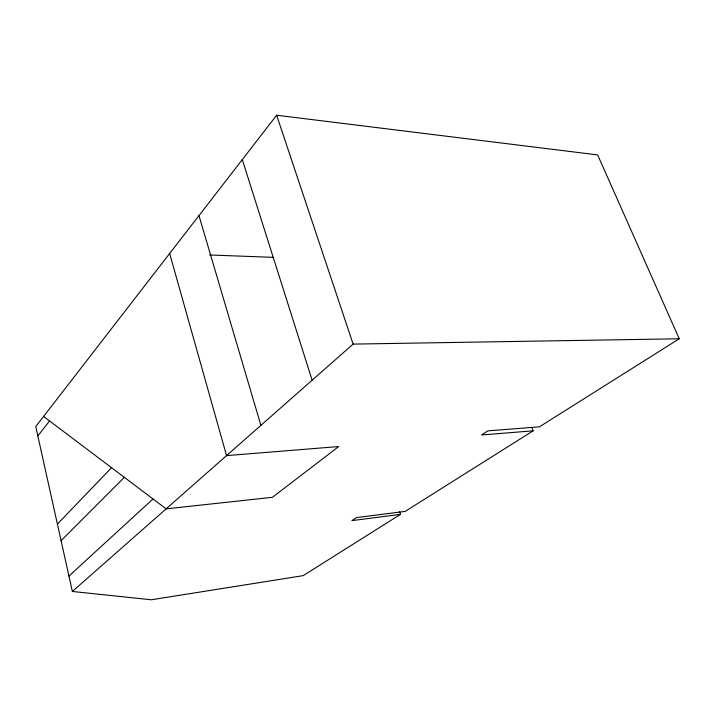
<?xml version="1.0" encoding="UTF-8"?>
<svg xmlns="http://www.w3.org/2000/svg" width="715" height="715" viewBox="0 0 715 715"><rect width="100%" height="100%" fill="white"/><g stroke="black" fill="none" stroke-linecap="round" stroke-linejoin="round"><path stroke-width="1.07" d="M531.933 427.695L533.131 430.814L481.597 434.979L487.827 430.868L539.459 426.819L679.25 338.776L597.642 154.905L276.642 115.222L35.75 426.578L72.367 591.466L151.339 599.778L303.187 575.638L400.463 514.371L399.479 511.413M37.824 435.9L49.594 420.974M57.406 524.095L111.54 467.69M61.088 540.674L124.33 477.334M68.944 576.058L153.01 498.963M72.367 591.466L353.121 344.103L679.25 338.776M533.131 430.814L405.182 511.395L356.517 517.589L351.914 520.627L400.463 514.371M209.647 254.978L272.951 257.329M43.588 416.443L166.13 508.857L272.433 497.318L338.695 446.544L226.548 455.625L169.661 253.494M276.642 115.222L353.121 344.103M242.287 159.624L312.133 380.219M198.958 215.635L260.895 425.354"/></g></svg>
